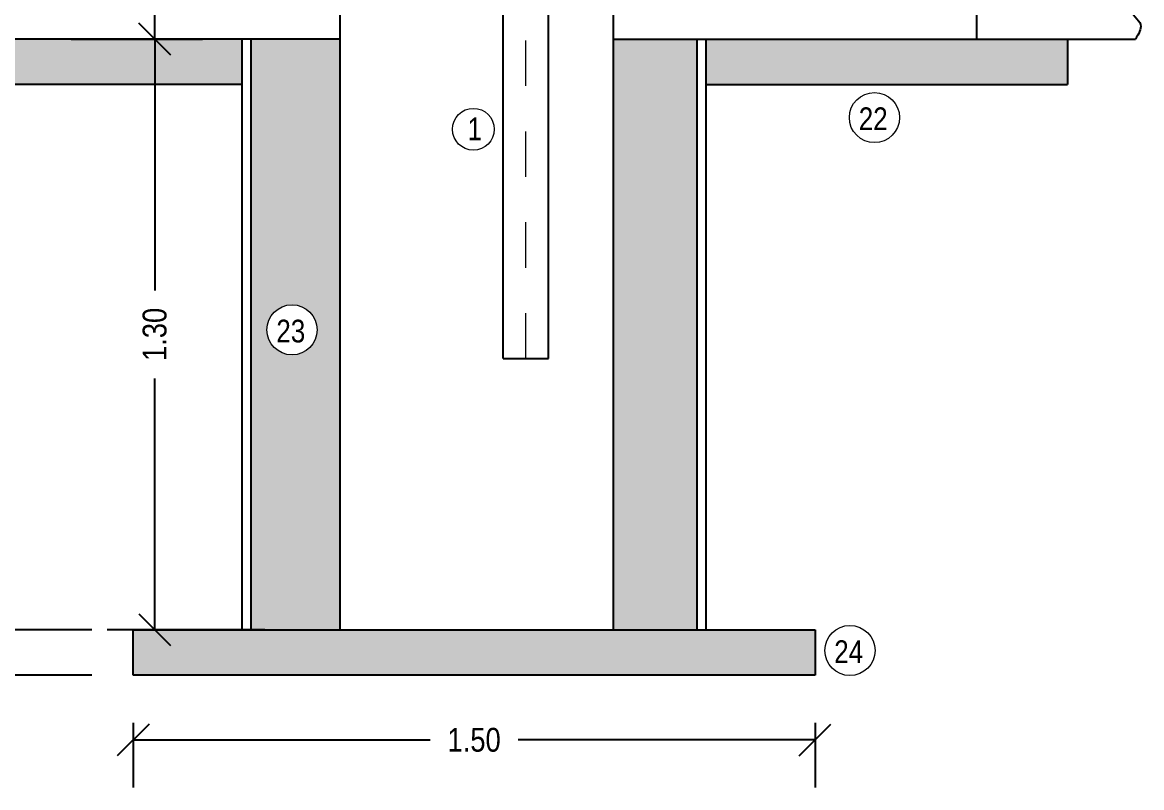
# Model space of a CAD drawing. Header units: metres. Extents: x -128.4 to -111.7, y -101.1 to -82.6.
# Drawn here: x -116.911 to -114.448, y -89.608 to -87.924 of the extents above; entities that cross this region are included whole.
import ezdxf

# ---------------------------------------------------------------- set-up
doc = ezdxf.new("R2010")
doc.units = ezdxf.units.M
doc.linetypes.add('DASHDOT', pattern=[1, 0.5, -0.25, 0, -0.25])
doc.layers.add('BAR-EIXOS', color=8, linetype='DASHDOT')
doc.layers.add('BAR-PECAS', color=7, linetype='Continuous')
doc.styles.get("Standard").update_dxf_attribs({"font": ''})
doc.styles.get('Standard').set_extended_font_data('HelmetCondensed')
doc.dimstyles.get("Standard").update_dxf_attribs({"dimtxt": 0.18, "dimasz": 0.18, "dimexe": 0.18, "dimexo": 0.0625, "dimgap": 0.09, "dimtad": 0, "dimtih": 1, "dimtoh": 1, "dimdec": 4, "dimzin": 0, "dimdsep": 46, "dimtxsty": 'Standard', "dimcen": 0.09, "dimadec": 0, "dimazin": 0, "dimtfac": 1, "dimtdec": 4, "dimtofl": 0, "dimtmove": 0, "dimatfit": 3, "dimfxl": 1, "dimtolj": 1, "dimtzin": 0, "dimarcsym": 0})

# ---------------------------------------------------------------- blocks, each defined once
blk = doc.blocks.new('_Oblique')
at = {"color": 0, "linetype": 'ByBlock', "lineweight": -2}
blk.add_line((-0.5, -0.5), (0.5, 0.5), dxfattribs=at)
blk = doc.blocks.new('*D2')
at = {"layer": 'BAR-PECAS', "color": 0, "lineweight": -2, "ltscale": 0.05, "transparency": 16777216}
for p, q in [((-117.3663, -88.0604), (-117.5553, -88.0604)), ((-117.4503, -88.0604), (-117.4503, -88.5635)), ((-117.4503, -89.2604), (-117.4503, -88.7572)), ((-116.7579, -89.2604), (-117.5553, -89.2604))]:
    blk.add_line(p, q, dxfattribs=at)
at = {"layer": 'DEFPOINTS', "color": 0, "ltscale": 0.05, "transparency": 16777216}
for p in [(-117.2613, -88.0604), (-117.4503, -89.2604), (-116.6529, -89.2604)]:
    blk.add_point(p, dxfattribs=at)
at = {"layer": 'BAR-PECAS', "color": 0, "lineweight": -2, "ltscale": 0.05, "transparency": 16777216, "xscale": 0.07, "yscale": 0.07, "zscale": 0.07}
for p, rotation in [((-117.4503, -88.0604), 90), ((-117.4503, -89.2604), 270)]:
    blk.add_blockref('_Oblique', p, dxfattribs=dict(at, rotation=rotation))
at = {"layer": 'BAR-PECAS', "color": 0, "lineweight": 9, "ltscale": 0.05, "transparency": 16777216, "insert": (-117.4503, -88.6604), "char_height": 0.0525, "attachment_point": 5, "rotation": 90}
blk.add_mtext('\\A1;1.20', dxfattribs=at)
blk = doc.blocks.new('_DOTSMALL')
at = {"color": 0, "linetype": 'ByBlock', "const_width": 0.5}
blk.add_lwpolyline([(-0.0625, 0, 1), (0.0625, 0, 1)], format="xyb", close=True, dxfattribs=at)
blk = doc.blocks.new('*D3')
at = {"layer": 'BAR-PECAS', "color": 0, "lineweight": -2, "ltscale": 0.05, "transparency": 16777216}
for p, q in [((-116.7579, -89.2604), (-117.3553, -89.2604)), ((-117.2503, -89.2604), (-117.2503, -89.3604)), ((-116.7579, -89.3604), (-117.3553, -89.3604))]:
    blk.add_line(p, q, dxfattribs=at)
at = {"layer": 'DEFPOINTS', "color": 0, "ltscale": 0.05, "transparency": 16777216}
for p in [(-116.6529, -89.2604), (-117.2503, -89.3604), (-116.6529, -89.3604)]:
    blk.add_point(p, dxfattribs=at)
at = {"layer": 'BAR-PECAS', "color": 0, "lineweight": -2, "ltscale": 0.05, "transparency": 16777216, "xscale": 0.07, "yscale": 0.07, "zscale": 0.07}
for p, rotation in [((-117.2503, -89.2604), 90), ((-117.2503, -89.3604), 270)]:
    blk.add_blockref('_Oblique', p, dxfattribs=dict(at, rotation=rotation))
at = {"layer": 'BAR-PECAS', "color": 0, "lineweight": 9, "ltscale": 0.05, "transparency": 16777216, "insert": (-117.4144, -89.3104), "char_height": 0.0525, "attachment_point": 5, "rotation": 90}
blk.add_mtext('\\A1;0.10', dxfattribs=at)
blk = doc.blocks.new('*D11')
at = {"layer": 'BAR-PECAS', "color": 0, "lineweight": -2, "ltscale": 0.05, "transparency": 16777216}
for p, q in [((-116.3774, -87.9604), (-116.7246, -87.9604)), ((-116.6196, -87.9604), (-116.6196, -88.5135)), ((-116.6196, -89.2604), (-116.6196, -88.7072)), ((-116.3774, -89.2604), (-116.7246, -89.2604))]:
    blk.add_line(p, q, dxfattribs=at)
at = {"layer": 'DEFPOINTS', "color": 0, "ltscale": 0.05, "transparency": 16777216}
for p in [(-116.2724, -87.9604), (-116.6196, -89.2604), (-116.2724, -89.2604)]:
    blk.add_point(p, dxfattribs=at)
at = {"layer": 'BAR-PECAS', "color": 0, "lineweight": -2, "ltscale": 0.05, "transparency": 16777216, "xscale": 0.07, "yscale": 0.07, "zscale": 0.07}
for p, rotation in [((-116.6196, -87.9604), 90), ((-116.6196, -89.2604), 270)]:
    blk.add_blockref('_Oblique', p, dxfattribs=dict(at, rotation=rotation))
at = {"layer": 'BAR-PECAS', "color": 0, "lineweight": 9, "ltscale": 0.05, "transparency": 16777216, "insert": (-116.6196, -88.6104), "char_height": 0.0525, "attachment_point": 5, "rotation": 90}
blk.add_mtext('\\A1;1.30', dxfattribs=at)
blk = doc.blocks.new('*D12')
at = {"layer": 'BAR-PECAS', "color": 0, "lineweight": -2, "ltscale": 0.05, "transparency": 16777216}
for p, q in [((-116.6669, -89.4654), (-116.6669, -89.6079)), ((-115.1669, -89.4654), (-115.1669, -89.6079)), ((-116.6669, -89.5029), (-116.0138, -89.5029)), ((-115.1669, -89.5029), (-115.8201, -89.5029))]:
    blk.add_line(p, q, dxfattribs=at)
at = {"layer": 'DEFPOINTS', "color": 0, "ltscale": 0.05, "transparency": 16777216}
for p in [(-116.6669, -89.3604), (-115.1669, -89.3604), (-115.1669, -89.5029)]:
    blk.add_point(p, dxfattribs=at)
at = {"layer": 'BAR-PECAS', "color": 0, "lineweight": -2, "ltscale": 0.05, "transparency": 16777216, "xscale": 0.07, "yscale": 0.07, "zscale": 0.07, "rotation": 180}
blk.add_blockref('_Oblique', (-116.6669, -89.5029), dxfattribs=at)
at = {"layer": 'BAR-PECAS', "color": 0, "lineweight": -2, "ltscale": 0.05, "transparency": 16777216, "xscale": 0.07, "yscale": 0.07, "zscale": 0.07}
blk.add_blockref('_Oblique', (-115.1669, -89.5029), dxfattribs=at)
at = {"layer": 'BAR-PECAS', "color": 0, "lineweight": 9, "ltscale": 0.05, "transparency": 16777216, "insert": (-115.9169, -89.5029), "char_height": 0.0525, "attachment_point": 5}
blk.add_mtext('\\A1;1.50', dxfattribs=at)
blk = doc.blocks.new('*D21')
at = {"layer": 'BAR-PECAS', "color": 0, "lineweight": -2, "ltscale": 0.05, "transparency": 16777216}
for p, q in [((-116.6196, -87.4604), (-116.6196, -87.6085)), ((-116.5751, -87.4604), (-116.5146, -87.4604)), ((-116.6196, -87.9604), (-116.6196, -87.8122)), ((-116.8035, -87.9604), (-116.5146, -87.9604))]:
    blk.add_line(p, q, dxfattribs=at)
at = {"layer": 'DEFPOINTS', "color": 0, "ltscale": 0.05, "transparency": 16777216}
for p in [(-116.6801, -87.4604), (-116.6196, -87.4604), (-116.9085, -87.9604)]:
    blk.add_point(p, dxfattribs=at)
at = {"layer": 'BAR-PECAS', "color": 0, "lineweight": -2, "ltscale": 0.05, "transparency": 16777216, "xscale": 0.07, "yscale": 0.07, "zscale": 0.07}
for p, rotation in [((-116.6196, -87.4604), 90), ((-116.6196, -87.9604), 270)]:
    blk.add_blockref('_Oblique', p, dxfattribs=dict(at, rotation=rotation))
at = {"layer": 'BAR-PECAS', "color": 0, "lineweight": 9, "ltscale": 0.05, "transparency": 16777216, "insert": (-116.6196, -87.7104), "char_height": 0.0525, "attachment_point": 5, "rotation": 90}
blk.add_mtext('\\A1;0.50', dxfattribs=at)

msp = doc.modelspace()

# ---------------------------------------------------------------- hatches: boundary and pattern name
at = {"lineweight": 9}
h = msp.add_hatch(dxfattribs=at)
h.set_pattern_fill('AR-CONC', color=256, scale=0.0005, style=0)
h.set_pattern_definition([(50, (1.729165, 0), (0.091092334, -0.007969543), [0.009525, -0.104775]), (355, (1.729165, 0), (-0.017621413, 0.09552832), [0.00762, -0.08382]), (100.451, (1.73676, -0.00066), (0.07347125, 0.087558344), [0.008095, -0.089045]), (46.1842, (1.72916, 0.0254), (0.13553952, -0.02102116), [0.0142875, -0.1571625]), (96.6356, (1.74046, 0.02365), (0.11870212, 0.12371278), [0.0121425, -0.1335675]), (351.184, (1.72916, 0.0254), (0.1187023, 0.12371256), [0.01143, -0.12573]), (21, (1.741865, 0.01905), (0.07580744, -0.05113276), [0.009525, -0.104775]), (326, (1.741865, 0.01905), (0.030901014, 0.092093983), [0.00762, -0.08382]), (71.4514, (1.74818, 0.01479), (0.106708245, 0.04096143), [0.008095, -0.089045]), (37.5, (1.729165, 0), (0.0015443016, 0.0422775194), [0, -0.082804, 0, -0.08509, 0, -0.0841375]), (7.5, (1.729165, 0), (0.033409831, 0.050090287), [0, -0.048514, 0, -0.080899, 0, -0.0320675]), (327.5, (1.700844, 0), (0.0677952976, -0.002864372), [0, -0.03175, 0, -0.09906, 0, -0.131445]), (317.5, (1.688144, 0), (0.07406459, 0.012713246), [0, -0.041275, 0, -0.065786, 0, -0.093345])])
h.paths.add_polyline_path([(-116.4272, -87.9604), (-117.0613, -87.9604), (-117.2113, -87.9604), (-117.2113, -88.0604), (-116.4272, -88.0604)])
h.paths.add_polyline_path([(-114.6113, -87.9604), (-115.4066, -87.9604), (-115.4066, -88.0604), (-114.6113, -88.0604)])
h.paths.add_polyline_path([(-115.1669, -89.2604), (-116.6669, -89.2604), (-116.6669, -89.3604), (-115.1669, -89.3604)])
at = {"layer": 'BAR-PECAS', "lineweight": 9, "ltscale": 0.05}
h = msp.add_hatch(dxfattribs=at)
h.set_pattern_fill('AR-SAND', color=41, scale=0.000490677, style=0)
h.set_pattern_definition([(37.5, (1.729165, 0), (-0.0007850988, 0.0240143885), [0, -0.0189440628, 0, -0.0211874387, 0, -0.0202526987]), (7.5, (1.729165, 0), (0.0220570796, 0.0351729686), [0, -0.0102198234, 0, -0.017074583, 0, -0.0065431796]), (327.5, (1.713835, 0), (0.038812187, 7.05194e-05), [0, -0.0062315996, 0, -0.0224337586, 0, -0.0292885182]), (317.5, (1.713835, 0), (0.037465969, 0.010938632), [0, -0.0031157998, 0, -0.014706575, 0, -0.016825319])])
h.paths.add_polyline_path([(-116.2113, -87.9604), (-116.4076, -87.9604), (-116.4076, -89.2604), (-116.2113, -89.2604)])
h.paths.add_polyline_path([(-116.2622, -88.6004, -1), (-116.3727, -88.6004, -1)], flags=16)
h.paths.add_polyline_path([(-115.4263, -87.9604), (-115.6113, -87.9604), (-115.6113, -89.2604), (-115.4263, -89.2604)])
h.paths.add_polyline_path([(-116.3646, -88.5655), (-116.2586, -88.5655), (-116.2586, -88.6405), (-116.3646, -88.6405)], flags=24)

# ---------------------------------------------------------------- linework, layer by layer
at = {"color": 6, "lineweight": 9}
for centre, radius in [((-115.0362, -88.1332), 0.0552), ((-115.9186, -88.1589), 0.046), ((-116.3175, -88.6004), 0.0552), ((-115.0901, -89.306), 0.0552)]:
    msp.add_circle(centre, radius, dxfattribs=at)
at = {"layer": 'BAR-EIXOS', "lineweight": 13, "ltscale": 0.05}
msp.add_line((-115.8031, -88.6637), (-115.8031, -87.4604), dxfattribs=at)
at = {"layer": 'BAR-PECAS', "ltscale": 0.05}
for p, q in [((-116.2113, -89.2604), (-116.2113, -87.5104)), ((-115.6113, -87.5105), (-115.6113, -89.2604)), ((-114.8113, -87.5105), (-114.8113, -87.9604)), ((-116.2113, -87.9604), (-117.0613, -87.9604)), ((-116.4272, -89.2604), (-116.4272, -87.9604)), ((-116.4076, -89.2604), (-116.4076, -87.9604)), ((-115.6113, -87.9604), (-114.6113, -87.9604)), ((-115.6113, -87.9604), (-114.4618, -87.9604)), ((-115.4263, -89.2604), (-115.4263, -87.9604)), ((-115.4066, -89.2604), (-115.4066, -87.9604)), ((-115.4066, -89.2604), (-115.4066, -87.9604)), ((-114.8012, -87.9604), (-114.6192, -87.9604)), ((-114.8012, -87.9604), (-114.6192, -87.9604)), ((-114.6113, -87.9604), (-114.6113, -88.0604)), ((-116.4272, -88.0604), (-117.2113, -88.0604)), ((-115.4066, -88.0604), (-114.6113, -88.0604)), ((-116.6669, -89.2604), (-115.1669, -89.2604)), ((-116.6669, -89.3604), (-116.6669, -89.2604)), ((-115.1669, -89.2604), (-115.1669, -89.3604)), ((-115.1669, -89.3604), (-116.6669, -89.3604)), ((-115.1809, -89.3604), (-116.6529, -89.3604))]:
    msp.add_line(p, q, dxfattribs=at)
at = {"layer": 'BAR-PECAS', "color": 1, "ltscale": 0.05}
for p, q in [((-115.8531, -88.6637), (-115.8531, -87.6027)), ((-115.7531, -88.6637), (-115.7531, -87.6027)), ((-115.8531, -88.6637), (-115.7531, -88.6637))]:
    msp.add_line(p, q, dxfattribs=at)
at = {"layer": 'BAR-PECAS', "ltscale": 0.05}
msp.add_spline([(-114.4634, -87.8622), (-114.4743, -87.8944), (-114.4509, -87.9287), (-114.4618, -87.9604)], degree=3, dxfattribs=at)
msp.add_spline([(-114.4634, -87.8622), (-114.4743, -87.8944), (-114.4509, -87.9287), (-114.4618, -87.9604)], degree=3, dxfattribs=at)

# ---------------------------------------------------------------- texts
at = {"color": 6, "lineweight": 9, "char_height": 0.05, "width": 1.06966, "attachment_point": 1}
for s, insert in [('22', (-115.0708, -88.1108)), ('1', (-115.9313, -88.133)), ('23', (-116.3521, -88.578)), ('24', (-115.1247, -89.2836))]:
    msp.add_mtext(s, dxfattribs=dict(at, insert=insert))

# ---------------------------------------------------------------- dimensions: what is measured, and where the dimension line sits
at = {"layer": 'BAR-PECAS', "color": 160, "lineweight": 9, "ltscale": 0.05}
for base, p1, p2, picture, middle in [((-116.6196, -87.4604), (-116.9085, -87.9604), (-116.6801, -87.4604), '*D21', (-116.6196, -87.7104)), ((-116.6196, -89.2604), (-116.2724, -87.9604), (-116.2724, -89.2604), '*D11', (-116.6196, -88.6104)), ((-117.4503, -89.2604), (-117.2613, -88.0604), (-116.6529, -89.2604), '*D2', (-117.4503, -88.6604)), ((-117.2503, -89.3604), (-116.6529, -89.2604), (-116.6529, -89.3604), '*D3', (-117.4144, -89.3104))]:
    dim = msp.add_linear_dim(base=base, p1=p1, p2=p2, angle=90, dimstyle='Standard', override={"dimscale": 0.035, "dimtxt": 1.5, "dimasz": 2, "dimexe": 3, "dimexo": 3, "dimgap": 0.625, "dimtih": 0, "dimtoh": 0, "dimdec": 2, "dimzin": 1, "dimblk1": 'Oblique', "dimblk2": 'Oblique', "dimsah": 1, "dimcen": 2.5, "dimtdec": 2, "dimtmove": 2, "dimldrblk": 'DOTSMALL'}, dxfattribs=at)
    dim.commit()
    dim.dimension.update_dxf_attribs({"geometry": picture, "text_midpoint": middle})
dim = msp.add_linear_dim(base=(-115.1669, -89.5029), p1=(-116.6669, -89.3604), p2=(-115.1669, -89.3604), dimstyle='Standard', override={"dimscale": 0.035, "dimtxt": 1.5, "dimasz": 2, "dimexe": 3, "dimexo": 3, "dimgap": 0.625, "dimtih": 0, "dimtoh": 0, "dimdec": 2, "dimzin": 1, "dimblk1": 'Oblique', "dimblk2": 'Oblique', "dimsah": 1, "dimcen": 2.5, "dimtdec": 2, "dimtmove": 2, "dimldrblk": 'DOTSMALL'}, dxfattribs=at)
dim.commit()
dim.dimension.update_dxf_attribs({"geometry": '*D12', "text_midpoint": (-115.9169, -89.5029)})

doc.saveas('drawing.dxf')
